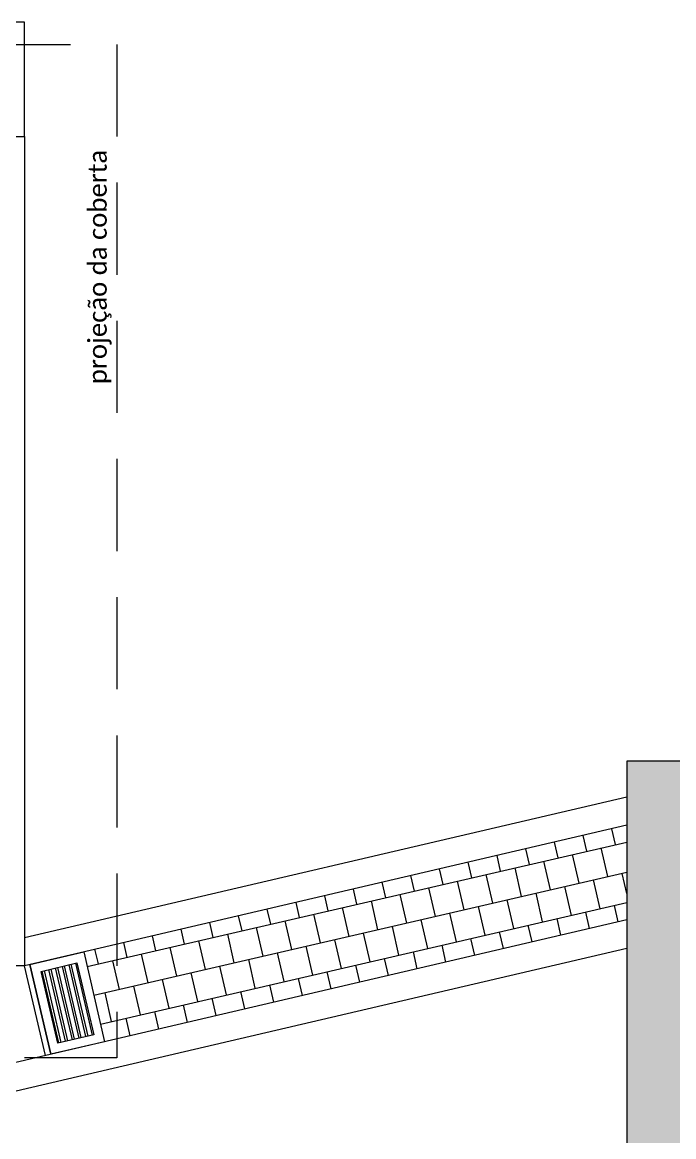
# Model space of a CAD drawing. Header units: metres. Extents: x 147 to 427, y -16 to 162.
# Drawn here: x 310.29 to 313.82, y 98.04 to 104.08 of the extents above; entities that cross this region are included whole.
import ezdxf

# ---------------------------------------------------------------- set-up
doc = ezdxf.new("R2010")
doc.units = ezdxf.units.M
doc.linetypes.add('IMPORT-Dashed _3_', pattern=[0.75, 0.5, -0.25])
doc.layers.add('1053_ARQ_BASE_MATADOURO_dwg', color=7, linetype='Continuous', lineweight=5, true_color=0x767676)
for name, color, linetype, lineweight in [('A-DETL', 7, 'Continuous', 5), ('A-DETL-GENF', 7, 'Continuous', 5), ('A-PROJEÇÃO', 7, 'IMPORT-Dashed _3_', 15), ('A-TEXTO1', 7, 'Continuous', 5), ('A-VISTA01', 7, 'Continuous', 20), ('A-VISTA03', 7, 'Continuous', 9), ('A-VISTA06', 7, 'Continuous', 5), ('A_lay', 7, 'Continuous', 5)]:
    doc.layers.add(name, color=color, linetype=linetype, lineweight=lineweight)
doc.styles.add('Calibri', font='calibri.ttf', dxfattribs={"height": 0.1})

# ---------------------------------------------------------------- blocks, each defined once
blk = doc.blocks.new('1053_ARQ_BASE_MATADOURO_dwg_arq geral tgov-4039641-TÉRREO 1_20 - Dependente 1')
at = {"layer": 'A-VISTA06', "true_color": 0xaaaaaa}
h = blk.add_hatch(dxfattribs=at)
h.set_pattern_fill('FP_9', color=253, style=0, pattern_type=2)
h.set_pattern_definition([(103.134, (2113833.201, 195495.538), (-0.03651904868275, -0.00852109636764), []), (103.134, (2113833.21, 195495.553), (-0.03651904868275, -0.00852109636764), [])])
h.paths.add_polyline_path([(11.8797, 15.3581), (12.0745, 15.4036), (11.9836, 15.7931), (11.7889, 15.7476), (11.8779, 15.3661)])
at = {"layer": 'A_lay', "true_color": 0xaaaaaa}
h = blk.add_hatch(dxfattribs=at)
h.set_pattern_fill('FP_1', color=253, style=0, pattern_type=2)
h.set_pattern_definition([(13, (207849.194, 9278514.813), (-0.035992168695, 0.1558992103656), []), (103, (207849.194, 9278514.813), (-0.11394177387784, 0.1379031260181), [0.16, -0.16])])
h.paths.add_polyline_path([(12.134, 15.3661), (14.967, 16.0271), (14.967, 16.5405), (12.021, 15.8531), (12.0745, 15.6223)])
h.paths.add_polyline_path([(15.4762, 16.1459), (17.3831, 16.5909), (15.4762, 16.5909), (15.4762, 16.4157)])
h.paths.add_polyline_path([(17.0841, 16.8882), (18.6636, 16.8897), (19.3231, 17.0382), (19.3231, 17.5382), (19.2423, 17.5371), (16.4568, 16.8882)])
at = {"layer": 'A-PROJEÇÃO', "color": 253, "true_color": 0xaaaaaa, "flags": 128}
blk.add_lwpolyline([(12.1996, 15.2781), (-3.0504, 15.2781), (-3.0504, 20.7782), (12.1996, 20.7782)], close=True, dxfattribs=at)
at = {"layer": 'A-VISTA01', "color": 253, "true_color": 0xaaaaaa}
for p, q in [((14.967, 16.6931), (11.6996, 15.9303)), ((14.967, 16.5405), (11.6996, 15.7782)), ((14.967, 16.0271), (11.5655, 15.2334)), ((11.5996, 15.0874), (14.967, 15.8731))]:
    blk.add_line(p, q, dxfattribs=at)
at = {"layer": 'A-VISTA01', "color": 253, "true_color": 0xaaaaaa, "flags": 128}
blk.add_lwpolyline([(-2.5504, 20.0282), (-2.5504, 20.2782), (-2.3004, 20.2782), (0.1996, 20.2782), (0.4496, 20.2782), (2.9496, 20.2782), (3.1996, 20.2782), (7.1996, 20.2782), (7.4496, 20.2782), (11.4496, 20.2782), (11.6996, 20.2782), (11.6996, 20.0282), (11.6996, 16.0281), (11.6996, 15.7781), (11.4496, 15.7781), (8.6496, 15.7781), (8.6496, 16.0282), (11.4496, 16.0282), (11.4496, 20.0282), (7.4496, 20.0282), (7.4496, 16.0282), (7.4496, 20.0282)], dxfattribs=at)
at = {"layer": 'A-VISTA03', "color": 253, "true_color": 0xaaaaaa, "flags": 128}
blk.add_lwpolyline([(11.6996, 20.2782), (11.6996, 20.8982), (-3.0504, 20.8982), (-3.0504, 20.7782), (11.5796, 20.7782), (11.5796, 20.2782)], dxfattribs=at)
at = {"layer": 'A-VISTA06', "color": 253, "true_color": 0xaaaaaa}
blk.add_line((11.8132, 15.2912), (11.6996, 15.7781), dxfattribs=at)
at = {"layer": 'A-VISTA06', "color": 253, "true_color": 0xaaaaaa, "flags": 128}
blk.add_lwpolyline([(11.7288, 15.785), (12.021, 15.8531), (12.134, 15.3659), (11.8418, 15.2981), (11.7288, 15.785), (11.8424, 15.298)], dxfattribs=at)
blk.add_lwpolyline([(11.7889, 15.7476), (11.9836, 15.7931), (12.0745, 15.4036), (11.8797, 15.3581)], close=True, dxfattribs=at)
at = {"layer": 'A-TEXTO1', "insert": (12.0452, 20.2057), "char_height": 0.1, "width": 1.545544, "attachment_point": 3, "rotation": 90, "line_spacing_factor": 1.158048, "style": 'Calibri'}
blk.add_mtext('projeção da coberta', dxfattribs=at)
blk = doc.blocks.new('1053_ARQ_BASE_MATADOURO_dwg-3625622-TÉRREO 1_20 - Dependente 1')
blk.add_blockref('1053_ARQ_BASE_MATADOURO_dwg_arq geral tgov-4039641-TÉRREO 1_20 - Dependente 1', (130.2098, 83.186))

msp = doc.modelspace()

# ---------------------------------------------------------------- hatches: boundary and pattern name
at = {"layer": 'A-DETL-GENF', "true_color": 0xffff00}
h = msp.add_hatch(color=2, dxfattribs=at)
h.paths.add_polyline_path([(335.07, 79.4463), (337.1686, 79.4463), (337.1686, 100.0742), (313.5687, 100.0742), (313.5687, 79.4463), (334.6004, 79.4463)])
h.paths.add_polyline_path([(314.078, 79.9026), (314.078, 99.7769), (336.7005, 99.7769), (336.7005, 79.9026), (321.6934, 79.9026)])

# ---------------------------------------------------------------- linework, layer by layer
at = {"layer": 'A-DETL'}
for p, q in [((337.1686, 100.0742), (313.5687, 100.0742)), ((313.5687, 100.0742), (313.5687, 79.4463))]:
    msp.add_line(p, q, dxfattribs=at)

# ---------------------------------------------------------------- block references
at = {"layer": '1053_ARQ_BASE_MATADOURO_dwg', "color": 253, "true_color": 0xaaaaaa}
msp.add_blockref('1053_ARQ_BASE_MATADOURO_dwg-3625622-TÉRREO 1_20 - Dependente 1', (168.392, 0), dxfattribs=at)

doc.saveas('drawing.dxf')
